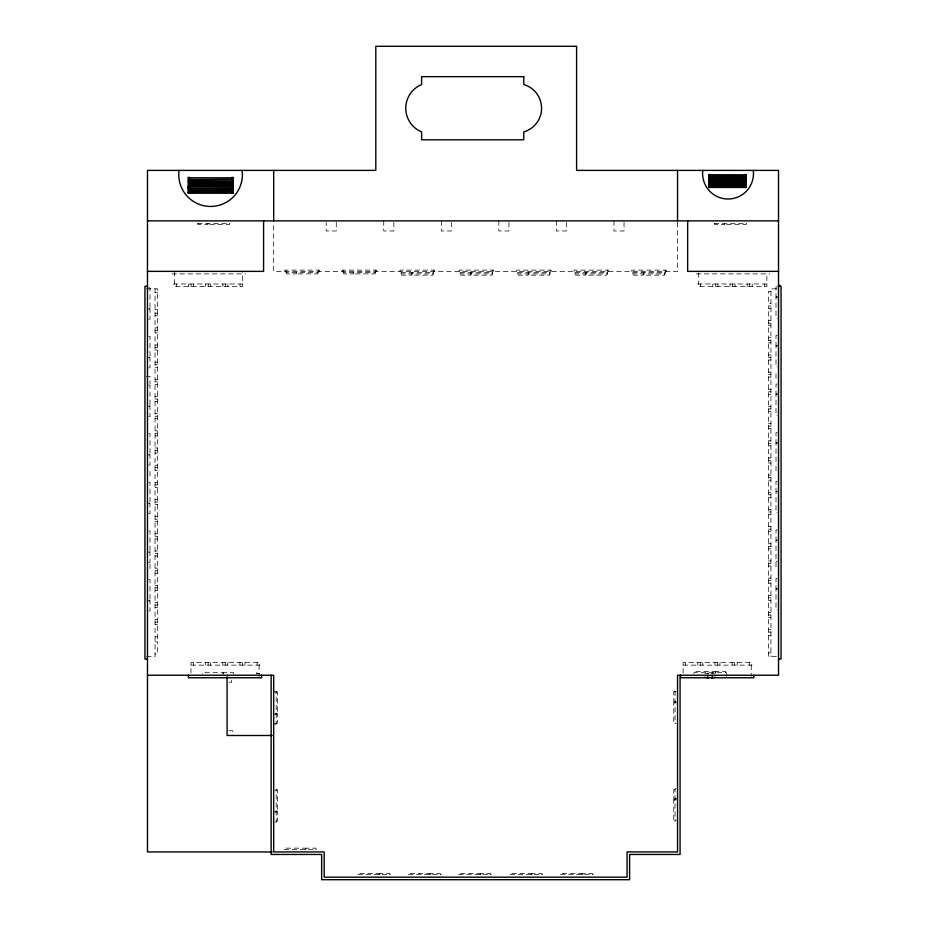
<?xml version="1.0" encoding="UTF-8"?>
<svg xmlns="http://www.w3.org/2000/svg" width="926" height="926" viewBox="0 0 926 926"><rect width="100%" height="100%" fill="white"/><g stroke="black" fill="none" stroke-linecap="round" stroke-linejoin="round"><path stroke-width="0.69" stroke-dasharray="4.63 3.47" d="M708.622 673.804L708.622 673.167L704.836 673.746M256.583 673.63L259.731 673.584L255.912 673.005L255.912 673.63L256.583 673.005M707.395 673.202L707.834 673.792M197.493 223.398L229.903 223.398M714.259 223.398L746.669 223.398M401.027 272.626L433.437 272.626M460.176 272.626L492.586 272.626M517.669 272.626L550.079 272.626M575.046 272.626L607.456 272.626M632.794 272.626L665.204 272.626M171.866 273.888L245.575 273.888M696.19 273.888L769.9 273.888M242.543 283.981L173.845 283.981L173.845 286.504L242.543 286.504L242.543 271.364M766.867 283.981L698.169 283.981L698.169 286.504L766.867 286.504L766.867 272.765M777.261 286.805L776 286.805L776 296.852L777.261 296.852M148.739 287.824L150 287.824L150 308.752L148.739 308.752M146.389 288.831L157.57 288.831L157.57 639.345L155.047 639.345M776.729 288.831L770.953 288.831L770.953 656.511M770.953 291.354L768.43 291.354L768.43 303.473L770.953 303.473M155.047 292.419L157.57 292.419M776 296.771L777.261 296.771M776 297.281L777.261 297.281L776 297.362L776 318.208L777.261 318.208M770.953 305.997L768.43 305.997L768.43 656.511L776.729 656.511M768.43 308.52L770.953 308.52M148.739 308.671L150 308.671M148.739 309.18L150 309.18L150 319.227L148.739 319.227M155.047 309.631L157.57 309.631M155.047 313.208L157.57 313.208M155.047 315.743L157.57 315.743M768.43 320.639L770.953 320.639M768.43 323.162L770.953 323.162M768.43 325.686L770.953 325.686M155.047 327.85L157.57 327.85M155.047 330.374L157.57 330.374M155.047 332.897L157.57 332.897M777.261 335.432L776 335.432L776 345.467L777.261 345.467M148.739 336.439L150 336.439L150 357.367L148.739 357.367M768.43 337.805L770.953 337.805M768.43 340.328L770.953 340.328M768.43 342.851L770.953 342.851M155.047 345.016L157.57 345.016M776 345.386L777.261 345.386M776 345.896L777.261 345.896L776 345.977L776 366.823L777.261 366.823M155.047 347.539L157.57 347.539M155.047 350.063L157.57 350.063M768.43 354.959L770.953 354.959M148.739 357.286L150 357.286M768.43 357.494L770.953 357.494M148.739 357.876L150 357.876L150 367.842L148.739 367.842M768.43 360.017L770.953 360.017M155.047 362.182L157.57 362.182M155.047 364.705L157.57 364.705M155.047 367.228L157.57 367.228M768.43 372.125L770.953 372.125M768.43 374.648L770.953 374.648M146.215 376.326L150 376.326L150 383.908M768.43 377.183L770.953 377.183M155.047 379.347L157.57 379.347M155.047 381.871L157.57 381.871M777.261 384.047L776 384.047L776 394.094L777.261 394.094M155.047 384.394L157.57 384.394M148.739 385.054L150 385.054L150 405.993L148.739 405.993M768.43 389.29L770.953 389.29M768.43 391.814L770.953 391.814M776 394.001L777.261 394.001M768.43 394.337L770.953 394.337M776 394.511L777.261 394.511L776 394.592L776 415.45L777.261 415.45M155.047 396.513L157.57 396.513M155.047 399.037L157.57 399.037M155.047 401.56L157.57 401.56M148.739 405.901L150 405.901M148.739 406.41L150 406.41L150 416.457L148.739 416.457M768.43 406.456L770.953 406.456M768.43 408.979L770.953 408.979M768.43 411.503L770.953 411.503M155.047 413.679L157.57 413.679M155.047 416.202L157.57 416.202M155.047 418.726L157.57 418.726M768.43 423.622L770.953 423.622M768.43 426.145L770.953 426.145M768.43 428.669L770.953 428.669M155.047 430.845L157.57 430.845M777.261 432.662L776 432.662L776 442.709L777.261 442.709M155.047 433.368L157.57 433.368M148.739 433.669L150 433.669L150 454.608L148.739 454.608M155.047 435.891L157.57 435.891M768.43 440.788L770.953 440.788M776 442.616L777.261 442.616M776 443.126L777.261 443.126L776 443.207L776 464.065L777.261 464.065M768.43 443.311L770.953 443.311M768.43 445.834L770.953 445.834M155.047 448.01L157.57 448.01M155.047 450.534L157.57 450.534M155.047 453.057L157.57 453.057M148.739 454.516L150 454.516M148.739 455.106L150 455.106L150 465.072L148.739 465.072M768.43 457.953L770.953 457.953M768.43 460.477L770.953 460.477M768.43 463L770.953 463M155.047 465.176L157.57 465.176M155.047 467.699L157.57 467.699M155.047 470.223L157.57 470.223M768.43 475.119L770.953 475.119M768.43 477.642L770.953 477.642M768.43 480.166L770.953 480.166M777.261 481.277L776 481.277L776 491.324L777.261 491.231M148.739 482.284L150 482.284L150 503.223L148.739 503.223M155.047 482.342L157.57 482.342M155.047 484.865L157.57 484.865M155.047 487.389L157.57 487.389M776 491.741L777.261 491.741L776 491.833L776 512.68L777.261 512.68M768.43 492.285L770.953 492.285M768.43 494.808L770.953 494.808M768.43 497.331L770.953 497.331M155.047 499.496L157.57 499.496M155.047 502.031L157.57 502.031M148.739 503.131L150 503.131M148.739 503.732L150 503.732L150 513.687L148.739 513.687M155.047 504.554L157.57 504.554M768.43 509.45L770.953 509.45M768.43 511.974L770.953 511.974M768.43 514.497L770.953 514.497M155.047 516.662L157.57 516.662M155.047 519.185L157.57 519.185M155.047 521.72L157.57 521.72M768.43 526.616L770.953 526.616M768.43 529.14L770.953 529.14M777.261 529.892L776 529.892L776 539.939L777.261 539.858M148.739 530.899L150 530.899L150 551.838L148.739 551.838M768.43 531.663L770.953 531.663M155.047 533.827L157.57 533.827M155.047 536.351L157.57 536.351M155.047 538.874L157.57 538.874M776 540.356L777.261 540.356L776 540.448L776 569.004M768.43 543.782L770.953 543.782M768.43 546.305L770.953 546.305M768.43 548.829L770.953 548.829M155.047 550.993L157.57 550.993M148.739 551.757L150 551.757M148.739 552.255L150 552.347L150 562.302L148.739 562.302M155.047 553.516L157.57 553.516M155.047 556.04L157.57 556.04M768.43 560.936L770.953 560.936M776 561.295L777.261 561.295M768.43 563.459L770.953 563.459M768.43 565.994L770.953 565.994M155.047 568.159L157.57 568.159M155.047 570.682L157.57 570.682M155.047 573.206L157.57 573.206M768.43 578.102L770.953 578.102M777.261 578.507L776 578.507L776 588.554M148.739 579.514L150 579.514L150 600.453L148.739 600.453M768.43 580.625L770.953 580.625M768.43 583.149L770.953 583.149M155.047 585.325L157.57 585.325M155.047 587.848L157.57 587.848M776 588.473L777.261 588.473M776 588.971L777.261 588.971L776 589.063L776 609.91L777.261 609.91M155.047 590.371L157.57 590.371M768.43 595.268L770.953 595.268M768.43 597.791L770.953 597.791M148.739 600.372L150 600.372M768.43 600.314L770.953 600.314M148.739 600.87L150 600.962M155.047 602.49L157.57 602.49M155.047 605.014L157.57 605.014M155.047 607.537L157.57 607.537M148.739 610.917L150 610.917L150 600.87M768.43 612.433L770.953 612.433M768.43 614.957L770.953 614.957M768.43 617.48L770.953 617.48M155.047 619.656L157.57 619.656M155.047 622.179L157.57 622.179M155.047 624.703L157.57 624.703M768.43 629.599L770.953 629.599M768.43 632.122L770.953 632.122M768.43 635.711L770.953 635.711M155.047 636.822L157.57 636.822M155.047 641.868L157.57 641.868L157.57 653.987L155.047 653.987M768.43 652.923L770.953 652.923M146.389 656.511L155.047 656.511L155.047 288.831M190.953 665.146L259.65 665.146L259.65 662.622L190.953 662.622L190.953 676.362M683.11 665.146L751.808 665.146L751.808 662.622L683.11 662.622L683.11 676.362M223.097 672.716L223.097 673.978L223.178 672.716L202.238 672.716L202.238 673.978M715.416 673.225L711.596 673.167L711.596 673.804M229.162 682.207L231.685 682.207L231.685 678.411M273.679 691.34L276.203 691.34L276.203 724.248L274.941 724.248M675.031 691.537L673.769 691.537L673.769 701.503L675.031 701.503M276.203 691.838L277.464 691.838L277.464 712.777L276.203 712.777M675.031 691.838L676.293 691.838M274.941 692.856L276.203 692.856M675.031 701.804L676.293 701.885M675.031 702.012L673.769 702.012L673.769 722.94L675.031 722.94M675.031 702.313L676.293 702.394M276.203 713.286L277.464 713.286L277.464 723.241L276.203 723.241M274.941 713.784L276.203 713.784M274.941 714.212L276.203 714.212M274.941 714.293L276.203 714.293M675.031 723.241L676.293 723.241M273.679 723.75L276.203 723.75M228.907 730.695L232.704 730.695L232.704 734.48M676.293 788.732L675.031 788.732L675.031 821.64M276.203 789.739L277.464 789.739L277.464 810.678L276.203 810.678M675.031 789.739L673.769 789.739L673.769 799.694L675.031 799.694M274.941 790.746L276.203 790.746M675.031 798.687L676.293 798.687M675.031 798.768L676.293 798.768M675.031 799.196L676.293 799.277M675.031 800.203L673.769 800.203L673.769 821.142L675.031 821.142M276.203 811.176L277.464 811.176L277.464 821.142L276.203 821.142M274.941 811.593L276.203 811.593M274.941 811.685L276.203 811.685M274.941 812.102L276.203 812.183M675.031 820.123L676.293 820.123M274.941 822.149L276.203 822.149L276.203 789.23M284.108 849.408L316.53 849.408M357.876 874.653L390.784 874.653M408.331 874.653L441.251 874.653M458.59 874.653L491.498 874.653M509.995 874.653L542.914 874.653M560.415 874.653L593.323 874.653M256.803 673.619L257.243 673.04M712.603 673.781L712.603 673.19L712.823 673.769M712.707 673.202L712.383 673.792M256.803 673.017L256.907 673.607M776 373.803L776 381.385M776 466.357L776 473.927M764.344 283.981L764.344 286.504M752.225 283.981L752.225 286.504M751.264 665.146L751.264 676.362M749.701 283.981L749.701 286.504M749.284 662.622L749.284 665.146M747.178 283.981L747.178 286.504M746.171 223.398L746.171 224.659L725.232 224.659L725.232 223.398M737.165 662.622L737.165 665.146M735.059 283.981L735.059 286.504M734.607 662.622L734.642 665.146M732.535 283.981L732.535 286.504M732.084 662.622L732.084 665.146M730.012 283.981L730.012 286.504M726.308 676.385L726.308 672.716L693.898 672.716L693.898 676.385M725.81 672.716L725.81 671.454L715.844 671.454L715.844 672.716M724.722 223.398L724.722 224.659L714.768 224.659L714.768 223.398M719.965 662.622L719.965 665.146M717.893 283.981L717.893 286.504M717.442 662.622L717.442 665.146M715.335 283.981L715.37 286.504M715.347 672.716L715.347 671.454L694.407 671.454L694.407 672.716M714.918 662.622L714.918 665.146M712.812 283.981L712.812 286.504M712.268 673.167L712.268 673.804M707.95 673.167L707.95 673.804M707.73 673.781L707.73 673.19L707.51 673.769M702.799 662.622L702.799 665.146M700.693 283.981L700.693 286.504M700.276 662.622L700.276 665.146M698.713 272.765L698.713 283.981M697.753 662.622L697.753 665.146M685.634 662.622L685.634 665.146M677.554 222.321L677.554 271.364L273.679 271.364L273.679 222.321M675.031 691.039L675.031 723.449M666.211 271.364L666.211 270.103L631.775 270.103L631.775 271.364M665.204 270.103L665.204 273.888L632.794 273.888L632.794 270.103M664.694 272.626L664.694 275.149L643.755 275.149L643.848 272.626M643.338 272.626L643.257 275.149L633.291 275.149L633.291 272.626M624.043 222.321L624.043 230.979L613.95 230.979L613.95 220.874M608.463 271.364L608.463 270.103L574.039 270.103L574.039 271.364M607.456 270.103L607.456 273.888L575.046 273.888L575.046 270.103M606.947 272.626L606.947 275.149L586.019 275.149L586.1 272.626M592.316 874.653L592.316 873.392L582.361 873.392L582.361 874.653M585.602 272.626L585.51 275.149L575.555 275.149L575.555 272.626M581.852 874.653L581.852 873.392L560.913 873.392L560.913 874.653M566.492 222.321L566.492 230.979L556.399 230.979L556.399 220.874M551.097 271.364L551.097 270.103L516.662 270.103L516.662 271.364M550.079 270.103L550.079 273.888L517.669 273.888L517.669 270.103M549.581 272.626L549.581 275.149L528.642 275.149L528.723 272.626M541.907 874.653L541.907 873.392L531.941 873.392L531.941 874.653M531.431 874.653L531.431 873.392L510.504 873.392L510.504 874.653M528.225 272.626L528.133 275.149L518.178 275.149L518.178 272.626M508.941 222.321L508.941 230.979L498.848 230.979L498.848 220.874M493.604 271.364L493.604 270.103L459.169 270.103L459.169 271.364M492.586 270.103L492.586 273.888L460.176 273.888L460.176 270.103M492.088 272.626L492.088 275.149L471.149 275.149L471.149 273.888M490.491 874.653L490.491 873.392L480.536 873.392L480.536 874.653M480.027 874.653L480.027 873.392L459.088 873.392L459.088 874.653M471.241 272.626L471.241 273.888M470.732 272.626L470.639 275.149L460.685 275.149L460.685 272.626M451.39 222.321L451.39 230.979L441.297 230.979L441.297 220.874M440.232 874.653L440.232 873.392L430.277 873.392L430.277 874.653M434.444 271.364L434.444 270.103L400.009 270.103L400.009 271.364M433.437 270.103L433.437 273.888L401.027 273.888L401.027 270.103M432.928 272.626L432.928 275.149L411.989 275.149L411.989 273.888M429.768 874.653L429.768 873.392L408.841 873.392L408.841 874.653M412.082 272.626L412.082 273.888M411.572 272.626L411.491 275.149L401.525 275.149L401.525 272.626M393.839 222.321L393.839 230.979L383.734 230.979L383.734 220.874M389.777 874.653L389.777 873.392L379.822 873.392L379.822 874.653M379.313 874.653L379.313 873.392L358.374 873.392L358.374 874.653M376.627 271.364L376.627 270.103L342.203 270.103L342.203 271.364M375.62 270.103L375.62 272.626L343.21 272.626L343.21 270.103M375.111 272.626L375.111 273.888L354.264 273.888L354.264 272.626M353.755 272.626L353.755 273.888L343.708 273.888L343.708 272.626M336.288 222.321L336.288 230.979L326.183 230.979L326.183 222.321M319.354 271.364L319.354 270.103L284.919 270.103L284.919 271.364M318.347 270.103L318.347 272.626L285.937 272.626L285.937 270.103M317.838 272.626L317.838 273.888L296.991 273.888L296.991 272.626M316.021 849.408L316.021 848.147L306.055 848.147L306.055 849.408M305.557 849.408L305.557 848.147L284.618 848.147L284.618 849.408M296.482 272.626L296.482 273.888L286.435 273.888L286.435 272.626M259.106 665.146L259.106 676.362M257.127 662.622L257.127 665.146M245.008 662.622L245.008 665.146M242.485 662.622L242.438 665.146M240.019 283.981L240.019 286.504M239.915 662.622L239.915 665.146M233.641 673.978L233.641 672.716L223.594 672.716L223.687 673.978M229.393 223.398L229.393 224.659L208.454 224.659L208.454 223.398M227.912 283.981L227.912 286.504M227.796 662.622L227.796 665.146M225.388 283.981L225.388 286.504M225.273 662.622L225.273 665.146M222.865 283.981L222.865 286.504M222.749 662.622L222.749 665.146M210.746 283.981L210.746 286.504M210.642 662.622L210.642 665.146M208.223 283.981L208.223 286.504M208.119 662.622L208.119 665.146M207.956 223.398L207.956 224.659L197.99 224.659L197.99 223.398M205.699 283.981L205.699 286.504M205.584 662.622L205.584 665.146M193.58 283.981L193.58 286.504M193.476 662.622L193.476 665.146M191.057 283.981L191.057 286.504M188.487 283.981L188.487 286.504M176.38 283.981L176.38 286.504M174.389 271.364L174.389 283.981M150 471.403L150 478.985M150 563.957L150 571.527"/><path stroke-width="1.39" d="M711.573 677.23L711.573 677.855L715.358 677.276M710.126 174.574L709.027 174.609L709.027 187.434L745.731 187.434L744.631 187.226M744.631 174.597L745.731 174.632M709.027 174.748L745.789 174.817L745.789 175.662L744.724 175.627M708.969 175.373L710.034 175.338M744.724 175.257L745.789 175.338M708.969 175.454L710.034 175.546M744.724 175.477L745.789 175.616M710.034 175.766L708.969 175.778L710.034 175.928M744.724 175.824L745.789 176.75M708.969 176.195L745.789 176.114M710.034 176.241L708.969 176.345L710.034 176.403M744.724 176.229L745.789 176.253M744.724 176.565L745.789 176.565M708.969 176.681L710.126 176.762L708.969 176.785M745.789 176.716L744.631 176.762L745.731 176.843M708.969 177.144L710.034 177.121M744.724 177.063L745.789 177.109M708.969 177.236L710.034 177.19M744.724 177.213L745.789 177.248M233.155 177.537L231.813 177.41L231.813 193.303M708.969 177.491L745.789 177.445M188.406 177.607L189.749 177.549L188.406 177.526L188.406 193.21L233.155 193.21L231.813 193.071M231.813 177.734L233.155 177.642M708.969 177.607L745.789 177.642M188.406 177.757L233.236 177.827L233.155 178.822M708.969 177.78L710.034 177.838M744.724 177.838L745.789 177.757M708.969 178.093L710.034 177.989M744.724 178.035L745.789 178.035M708.969 178.255L710.034 178.232M744.724 178.151L745.789 178.139M708.969 178.498L710.034 178.429M744.724 178.429L745.789 178.359M708.969 178.637L710.034 178.625M744.724 178.625L745.789 178.695M188.661 178.706L189.564 178.776M231.998 178.776L232.901 178.741M708.969 178.764L710.034 178.776M744.724 178.776L745.789 178.811M188.661 178.961L189.564 178.926M231.998 179.065L232.901 178.996M708.969 178.915L745.789 179.054M188.661 179.158L189.564 179.25M231.998 179.285L232.901 179.262L188.661 179.459M233.155 179.285L233.074 180.211M708.969 179.135L710.034 179.227M744.724 179.227L745.789 179.216M708.969 179.331L710.034 179.424M744.724 179.424L745.789 179.482M188.661 179.505L189.564 179.644L188.661 179.702M231.998 179.609L232.901 179.644M710.034 179.528L708.969 179.644L710.034 179.806M744.724 179.609L745.789 179.621M231.998 179.679L232.901 179.818M744.724 179.806L745.789 179.771M188.661 180.014L189.564 179.933M231.998 180.003L232.901 180.003M708.969 179.876L710.034 179.945M744.724 179.945L745.789 179.98M188.661 180.13L189.564 180.165M231.998 180.234L232.901 180.072M708.969 180.188L710.034 180.095M744.724 180.234L745.789 180.165M188.406 180.304L189.749 180.315M231.813 180.315L233.155 180.304M708.969 180.385L745.789 180.362M188.661 180.593L189.564 180.512M231.998 180.593L232.901 180.628M233.155 180.512L233.155 184.98M708.969 180.524L745.789 180.628M188.661 180.732L189.564 180.72M231.998 180.79L232.901 180.72M708.969 180.72L710.034 180.72M744.724 180.663L745.789 180.674L745.789 177.016M188.661 180.906L189.564 180.836M231.998 181.01L232.901 180.836M708.969 180.917L710.034 180.952M744.724 180.871L745.569 181.01M188.661 181.068L232.901 181.172M709.189 181.207L710.034 181.207M744.724 181.207L745.569 181.207M188.406 181.241L188.325 181.866M188.661 181.369L232.901 181.369M709.189 181.218L710.034 181.38M744.724 181.322L745.569 181.311M188.661 181.554L189.564 181.6M231.998 181.554L232.901 181.6M709.189 181.542L710.034 181.6M744.724 181.542L745.569 181.461M188.661 181.774L189.564 181.751M231.998 181.774L232.901 181.751M709.027 181.623L745.731 181.681M188.661 181.947L189.564 181.947M231.998 181.947L232.901 181.947M709.027 181.901L745.731 181.901M188.661 182.144L189.564 182.109M231.998 182.109L232.901 182.144M709.027 181.994L710.126 182.109M744.631 182.109L745.731 181.994M188.661 182.26L189.564 182.341M231.998 182.341L232.901 182.26M709.027 182.364L710.126 182.329L709.027 182.561M744.631 182.329L745.731 182.341M188.661 182.538L189.564 182.561M231.998 182.538L232.901 182.561M744.631 182.526L745.731 182.561M188.661 182.711L189.564 182.735M231.998 182.711L232.901 182.735M710.126 182.723L709.027 182.735L710.126 182.92M744.631 182.758L745.731 182.735L744.631 182.92M188.661 182.873L232.901 182.873M232.901 183.024L188.661 183.128L189.564 183.325M709.027 182.966L710.126 183.128M744.631 183.105L745.731 183.093M231.998 183.325L232.901 183.174M709.027 183.151L745.731 183.336M188.661 183.475L189.564 183.475M231.998 183.475L232.901 183.475M709.027 183.429L710.126 183.475M744.631 183.475L745.731 183.498M188.661 183.626L189.564 183.672M231.998 183.672L232.901 183.626M709.027 183.637L710.126 183.568M744.631 183.568L745.731 183.637M188.661 183.776L189.564 183.776M231.998 183.776L232.901 183.776M709.027 183.765L710.126 183.811M744.631 183.788L745.731 183.88M188.661 184.019L189.564 184.089M231.998 184.089L232.901 184.019M709.027 184.054L745.731 184.054M709.096 184.112L745.662 184.112M188.661 184.413L189.564 184.367M231.998 184.413L232.901 184.367M709.027 184.32L710.126 184.39M744.631 184.39L745.731 184.32M188.707 184.575L232.877 184.575M709.027 184.552L745.731 184.552M188.661 184.702L232.901 184.702M709.027 184.76L710.126 184.841M744.631 184.841L745.731 184.76M188.661 185.05L189.564 185.026M231.998 185.026L232.901 185.05M709.027 184.969L745.731 184.969M709.096 185.235L710.126 185.188M744.631 185.246L745.662 185.188M188.661 185.397L189.564 185.339M231.998 185.397L232.901 185.339M709.027 185.281L710.034 185.293M744.724 185.293L745.731 185.316M188.661 185.651L189.564 185.651M231.998 185.651L232.958 185.64L231.998 185.732M709.281 185.547L745.499 185.489M188.661 185.732L189.564 185.732M709.189 185.825L710.034 185.756M744.724 185.756L745.569 185.721M188.661 185.952L189.564 185.952M231.998 185.952L232.958 185.941M709.189 185.871L710.034 185.952M744.724 185.999L745.569 185.952M188.406 186.207L189.749 186.219M231.813 186.219L233.155 186.126M745.731 186.23L709.027 186.195L710.126 186.427M188.661 186.253L232.958 186.334M744.631 186.357L745.731 186.381M188.406 186.473L233.155 186.473M710.126 186.589L709.027 186.612L745.731 186.682M744.631 186.589L745.731 186.554M188.406 186.739L189.749 186.728M231.813 186.728L233.155 186.739M188.406 187.006L189.749 186.983M231.813 186.983L233.155 187.006M709.027 186.832L745.731 186.832M188.661 187.064L189.564 187.145M231.998 187.145L232.901 187.064M709.027 187.029L710.126 187.121M744.631 187.017L745.731 187.087M188.406 187.272L189.749 187.237M231.813 187.237L233.155 187.272M709.027 187.376L710.126 187.272M188.406 187.527L189.749 187.48M231.813 187.48L233.155 187.48M188.406 187.77L189.749 187.712M231.813 187.712L233.155 187.77M188.476 187.932L189.749 187.932M231.813 187.932L233.155 187.92L188.406 188.001M188.406 188.221L189.749 188.325M231.813 188.325L233.155 188.221M188.406 188.418L189.749 188.499M231.813 188.499L233.155 188.418M188.406 188.591L189.749 188.649M231.813 188.649L233.155 188.73M188.406 188.754L189.749 188.777M231.813 188.777L233.155 188.881M188.661 189.031L189.564 189.124M231.998 189.02L232.901 189.031L188.661 189.182M188.661 189.402L189.564 189.506M231.998 189.402L232.901 189.402M188.661 189.61L189.564 189.703M232.901 189.599L231.998 189.668L232.901 189.784M188.661 189.784L231.454 189.795M231.998 189.957L232.901 189.957M233.155 190.143L188.476 190.478M188.406 190.606L189.749 190.49M231.813 190.49L233.155 190.675M188.707 190.837L232.877 190.837M188.707 190.918L232.877 190.918M188.707 191.184L231.454 191.184M188.707 191.578L231.454 191.578M188.707 191.647L231.454 191.647M233.155 191.705L231.813 191.971M188.476 191.96L189.749 191.983M188.406 192.122L189.749 192.157M231.813 192.191L233.155 192.122L188.406 192.365M188.406 192.55L189.749 192.458M231.813 192.585L233.155 192.423M188.406 192.666L189.749 192.643M231.813 192.712L233.155 192.735M188.406 192.909L189.749 192.839M231.813 192.839L233.155 192.909M188.406 193.175L189.749 193.025M147.477 220.874L778.523 220.874M147.477 271.364L263.586 271.364L263.586 220.874M778.523 271.364L687.659 271.364L687.659 220.874M778.523 285.301L779.785 285.301L779.785 286.308M147.477 286.308L144.942 286.308L144.942 659.034L147.477 659.034M778.523 286.308L781.058 286.308L781.058 659.034L778.523 659.034M147.477 675.239L273.679 675.239L273.679 851.932L324.169 851.932L324.169 877.177L627.076 877.177L627.076 851.932L677.554 851.932L677.554 675.239L778.523 675.239L778.523 170.396L576.585 170.396L576.585 46.3L375.806 46.3L375.806 170.396L147.477 170.396L147.477 851.932L272.244 851.932M704.813 677.276L708.645 677.855L708.645 677.23M272.267 735.487L227.09 735.487L227.09 676.674M707.753 677.844L707.858 677.23M753.787 675.239L753.787 677.763L680.587 677.763L680.587 675.239M745.662 174.516L745.662 187.527M745.499 174.771L745.499 187.399M745.303 176.553L745.303 177.283M744.631 174.516L744.631 187.527M712.58 677.253L712.58 677.832M712.464 677.242L712.464 677.844M712.244 677.23L712.244 677.855M710.126 174.516L710.126 187.527M710.034 175.257L709.987 184.76M709.455 176.553L709.455 177.283M709.096 174.516L709.096 187.527M707.973 677.23L707.973 677.855M707.638 677.253L707.638 677.832M680.078 675.239L680.078 854.455L629.599 854.455L629.599 879.7L321.646 879.7L321.646 854.455L271.156 854.455L271.156 675.239M677.554 170.396L677.554 220.874M273.679 170.396L273.679 220.874M261.63 675.239L261.63 677.763L188.429 677.763L188.429 675.239M233.074 177.445L233.074 193.326M232.877 177.78L232.877 193.187M232.634 179.957L232.634 180.836M189.749 177.445L189.749 193.303M189.564 178.741L189.564 189.957L188.661 189.957L188.707 177.78M188.927 179.957L188.927 180.836M188.707 192.33L188.707 193.187M188.476 177.445L188.476 193.303M753.289 170.396A25.442 25.442 0 0 1 728.044 199.009A25.442 25.442 0 0 1 702.799 170.396M242.126 170.396A31.831 31.831 0 0 1 210.572 206.452A31.831 31.831 0 0 1 179.019 170.396M523.769 76.661L421.608 76.661L421.608 84.555A25.615 25.615 0 0 0 421.608 131.909L421.608 139.803L523.769 139.803L523.769 131.909A24.643 24.643 0 0 0 523.769 84.555L523.769 76.661"/></g></svg>
